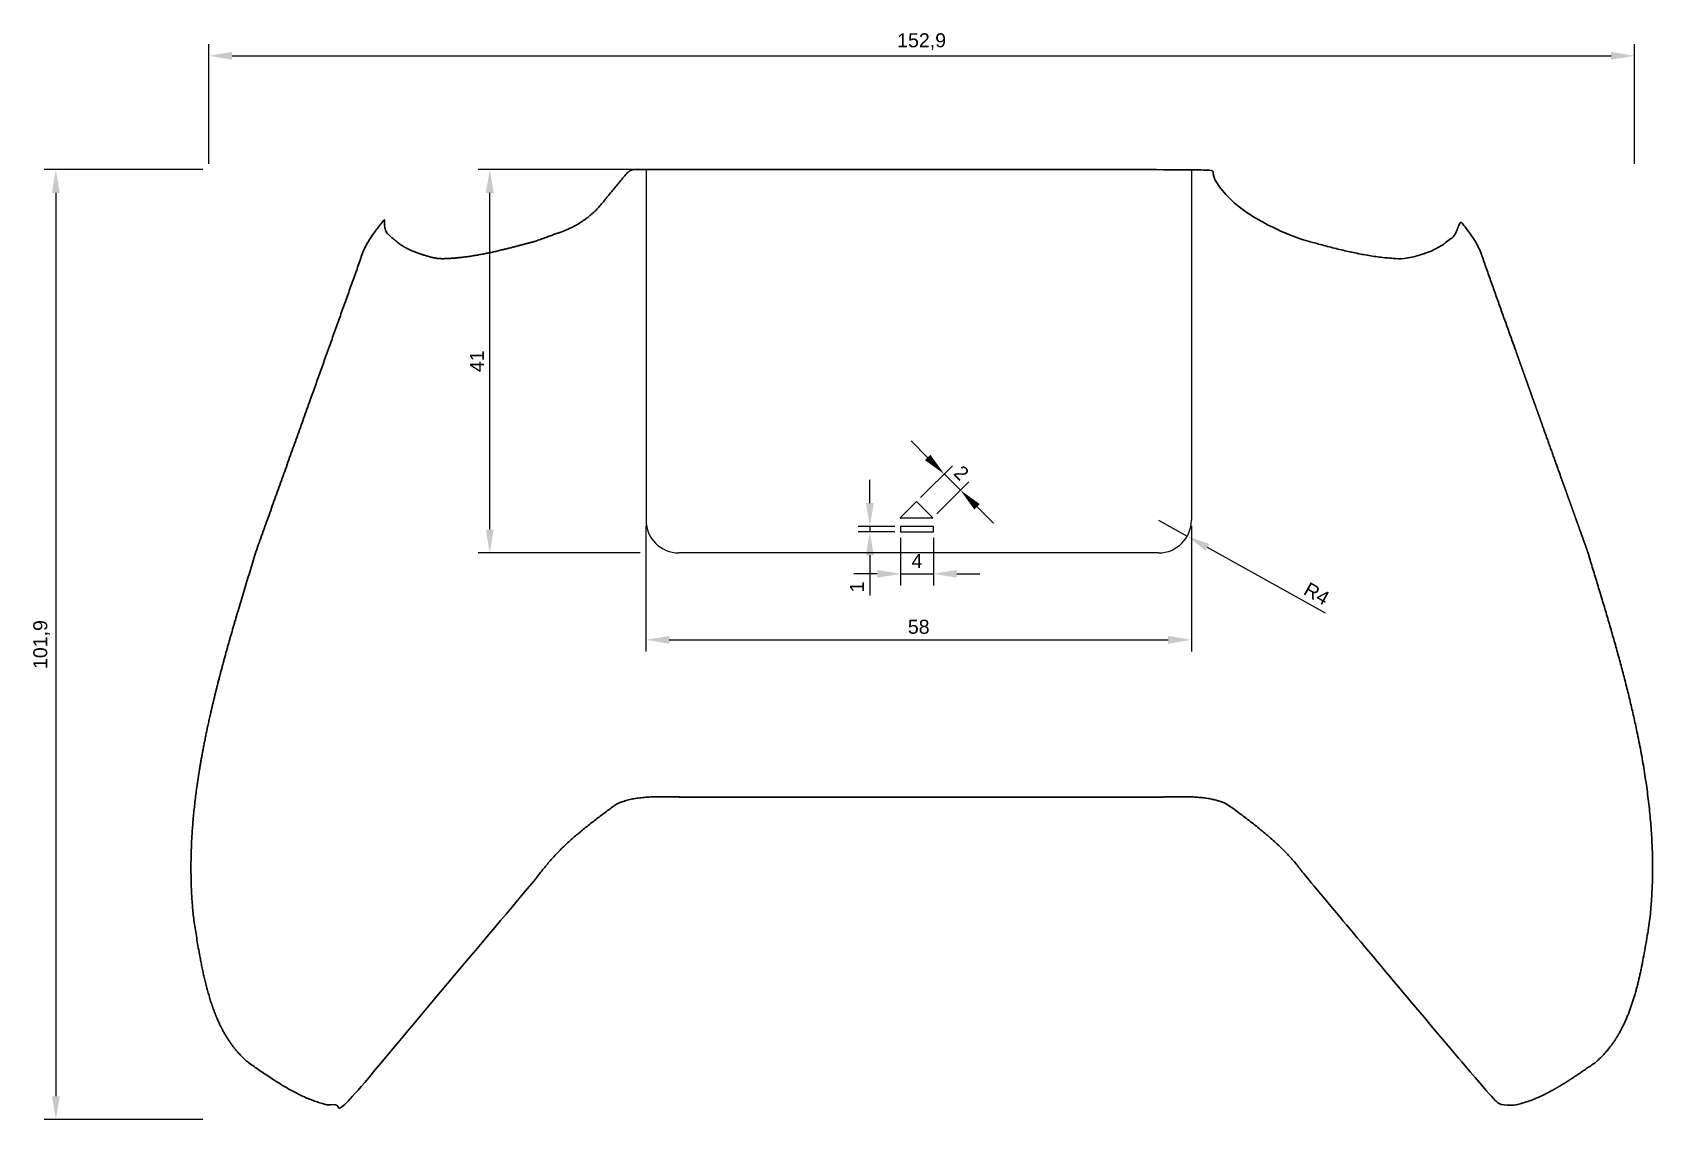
# Model space of a CAD drawing. Header units: millimetres. Extents: x 100 to 274, y 34 to 151.
import ezdxf

# ---------------------------------------------------------------- set-up
doc = ezdxf.new("R2010")
doc.units = ezdxf.units.MM
doc.layers.add('capac', color=4, linetype='Continuous')
doc.layers.add('dim', color=3, linetype='Continuous')
doc.layers.add('rama', color=1, linetype='Continuous', lineweight=30)
doc.styles.get("Standard").update_dxf_attribs({"font": 'arial.ttf'})
doc.dimstyles.new('ISO-25', dxfattribs={"dimtxt": 2.5, "dimasz": 2.5, "dimexe": 1.25, "dimexo": 0.625, "dimtad": 1, "dimtxsty": 'Standard', "dimcen": 2.5, "dimadec": 0, "dimazin": 0, "dimtfac": 1, "dimtmove": 0, "dimatfit": 3, "dimfxl": 1, "dimarcsym": 0})

# ---------------------------------------------------------------- blocks, each defined once
blk = doc.blocks.new('*D0')
at = {"layer": 'dim', "color": 0, "lineweight": -2, "transparency": 16777216}
for p, q in [((118.74, 136.27), (101.71, 136.27)), ((102.96, 133.77), (102.96, 36.87)), ((118.74, 34.37), (101.71, 34.37))]:
    blk.add_line(p, q, dxfattribs=at)
at = {"layer": 'dim', "color": 0, "transparency": 16777216}
for points in [[(102.54, 133.77), (103.38, 133.77), (102.96, 136.27)], [(102.54, 36.87), (103.38, 36.87), (102.96, 34.37)]]:
    blk.add_solid(points, dxfattribs=at)
at = {"layer": 'dim', "color": 0, "transparency": 16777216, "insert": (101.43, 85.32), "char_height": 1.5, "attachment_point": 5, "rotation": 90}
blk.add_mtext('101,9', dxfattribs=at)
blk = doc.blocks.new('*D1')
at = {"layer": 'dim', "color": 0, "lineweight": -2, "transparency": 16777216}
for p, q in [((119.36, 136.9), (119.36, 149.72)), ((272.26, 136.9), (272.26, 149.72)), ((121.86, 148.47), (269.76, 148.47))]:
    blk.add_line(p, q, dxfattribs=at)
at = {"layer": 'dim', "color": 0, "transparency": 16777216}
for points in [[(121.86, 148.89), (121.86, 148.06), (119.36, 148.47)], [(269.76, 148.89), (269.76, 148.06), (272.26, 148.47)]]:
    blk.add_solid(points, dxfattribs=at)
at = {"layer": 'dim', "color": 0, "transparency": 16777216, "insert": (195.81, 150), "char_height": 1.5, "attachment_point": 5}
blk.add_mtext('152,9', dxfattribs=at)
blk = doc.blocks.new('*D3')
at = {"layer": 'dim', "color": 0, "lineweight": -2, "transparency": 16777216}
for p, q in [((166.25, 98.05), (166.25, 84.58)), ((224.74, 98.05), (224.74, 84.58)), ((168.75, 85.83), (222.24, 85.83))]:
    blk.add_line(p, q, dxfattribs=at)
at = {"layer": 'dim', "color": 0, "transparency": 16777216}
for points in [[(168.75, 86.25), (168.75, 85.41), (166.25, 85.83)], [(222.24, 86.25), (222.24, 85.41), (224.74, 85.83)]]:
    blk.add_solid(points, dxfattribs=at)
at = {"layer": 'dim', "color": 0, "transparency": 16777216, "insert": (195.5, 87.22), "char_height": 1.5, "attachment_point": 5}
blk.add_mtext('58', dxfattribs=at)
blk = doc.blocks.new('*D4')
at = {"layer": 'dim', "color": 0, "lineweight": -2, "transparency": 16777216}
for p, q in [((165.63, 136.27), (148.25, 136.27)), ((149.5, 97.65), (149.5, 133.77)), ((165.63, 95.15), (148.25, 95.15))]:
    blk.add_line(p, q, dxfattribs=at)
at = {"layer": 'dim', "color": 0, "transparency": 16777216}
for points in [[(149.08, 133.77), (149.92, 133.77), (149.5, 136.27)], [(149.08, 97.65), (149.92, 97.65), (149.5, 95.15)]]:
    blk.add_solid(points, dxfattribs=at)
at = {"layer": 'dim', "color": 0, "transparency": 16777216, "insert": (148.12, 115.71), "char_height": 1.5, "attachment_point": 5, "rotation": 90}
blk.add_mtext('41', dxfattribs=at)
blk = doc.blocks.new('*D5')
at = {"layer": 'dim', "color": 0, "lineweight": -2, "transparency": 16777216}
for p, q in [((196.45, 105.4), (194.69, 107.17)), ((195.7, 101.11), (199.11, 104.51)), ((197.46, 99.35), (200.87, 102.76)), ((198.22, 103.63), (199.98, 101.87)), ((201.75, 100.1), (203.52, 98.34))]:
    blk.add_line(p, q, dxfattribs=at)
at = {"layer": 'dim', "color": 0, "transparency": 16777216}
for points in [[(196.75, 105.69), (196.16, 105.1), (198.22, 103.63)], [(202.04, 100.4), (201.46, 99.81), (199.98, 101.87)]]:
    blk.add_solid(points, dxfattribs=at)
at = {"layer": 'dim', "color": 0, "transparency": 16777216, "insert": (200.08, 103.73), "char_height": 1.5, "attachment_point": 5, "rotation": 315}
blk.add_mtext('2', dxfattribs=at)
blk = doc.blocks.new('*D6')
at = {"layer": 'dim', "color": 0, "lineweight": -2, "transparency": 16777216}
for p, q in [((193.55, 96.78), (193.55, 91.66)), ((197.07, 96.78), (197.07, 91.66)), ((191.05, 92.91), (188.55, 92.91)), ((193.55, 92.91), (197.07, 92.91)), ((199.57, 92.91), (202.07, 92.91))]:
    blk.add_line(p, q, dxfattribs=at)
at = {"layer": 'dim', "color": 0, "transparency": 16777216}
for points in [[(191.05, 93.33), (191.05, 92.49), (193.55, 92.91)], [(199.57, 93.33), (199.57, 92.49), (197.07, 92.91)]]:
    blk.add_solid(points, dxfattribs=at)
at = {"layer": 'dim', "color": 0, "transparency": 16777216, "insert": (195.31, 94.29), "char_height": 1.5, "attachment_point": 5}
blk.add_mtext('4', dxfattribs=at)
blk = doc.blocks.new('*D8')
at = {"layer": 'dim', "color": 0, "lineweight": -2, "transparency": 16777216}
for p, q in [((221.23, 98.67), (224.3, 96.96)), ((239.11, 88.69), (226.48, 95.74))]:
    blk.add_line(p, q, dxfattribs=at)
at = {"layer": 'dim', "color": 0, "transparency": 16777216}
blk.add_solid([(226.68, 96.1), (226.28, 95.37), (224.3, 96.96)], dxfattribs=at)
at = {"layer": 'dim', "color": 0, "transparency": 16777216, "insert": (238.18, 90.78), "char_height": 1.5, "attachment_point": 5, "rotation": 330.8335}
blk.add_mtext('R4', dxfattribs=at)
blk = doc.blocks.new('*D9')
at = {"layer": 'dim', "color": 0, "lineweight": -2, "transparency": 16777216}
for p, q in [((190.26, 100.49), (190.26, 102.99)), ((192.93, 97.99), (189.01, 97.99)), ((192.93, 97.4), (189.01, 97.4)), ((190.26, 97.99), (190.26, 97.4)), ((190.26, 94.9), (190.26, 90.6))]:
    blk.add_line(p, q, dxfattribs=at)
at = {"layer": 'dim', "color": 0, "transparency": 16777216}
for points in [[(189.84, 100.49), (190.68, 100.49), (190.26, 97.99)], [(189.84, 94.9), (190.68, 94.9), (190.26, 97.4)]]:
    blk.add_solid(points, dxfattribs=at)
at = {"layer": 'dim', "color": 0, "transparency": 16777216, "insert": (188.88, 91.5), "char_height": 1.5, "attachment_point": 5, "rotation": 90}
blk.add_mtext('1', dxfattribs=at)

msp = doc.modelspace()

# ---------------------------------------------------------------- linework, layer by layer
at = {"layer": 'capac'}
for p, q in [((166.253, 136.27), (166.253, 98.67)), ((224.744, 136.27), (224.744, 98.67)), ((195.262, 100.67), (193.502, 98.91)), ((195.262, 100.67), (197.021, 98.91)), ((193.502, 98.91), (197.021, 98.91)), ((197.072, 97.99), (193.552, 97.99)), ((193.552, 97.99), (193.552, 97.404)), ((193.552, 97.99), (193.552, 97.404)), ((193.552, 97.404), (197.072, 97.404)), ((193.552, 97.404), (197.072, 97.404)), ((197.072, 97.404), (197.072, 97.99)), ((197.072, 97.404), (197.072, 97.99)), ((221.225, 95.151), (169.772, 95.151))]:
    msp.add_line(p, q, dxfattribs=at)
for centre, start, end in [((169.772, 98.67), 180, 270), ((221.225, 98.67), 270, 0)]:
    msp.add_arc(centre, 3.519, start, end, dxfattribs=at)
at = {"layer": 'rama'}
msp.add_rational_spline([(161.68, 132.809), (160.519, 131.344), (159.002, 130.253), (157.244, 129.617), (156.536, 129.361), (155.693, 129.056), (154.385, 128.583), (151.134, 127.703), (147.882, 126.823), (144.645, 126.714), (144.13, 126.696), (143.617, 126.758), (143.121, 126.898), (141.77, 127.279), (140.468, 127.719), (139.5, 128.558), (139.119, 128.861), (138.738, 129.164), (138.428, 129.506), (138.23, 129.961), (138.159, 130.452), (138.22, 130.945), (137.386, 129.908), (136.28, 128.534), (135.709, 126.938), (135.594, 126.535), (131.905, 116.205), (128.217, 105.874), (124.511, 95.551), (120.371, 82.093), (116.231, 68.636), (117.787, 55.565), (118.731, 49.658), (119.675, 43.751), (123.632, 40.468), (126.663, 38.366), (129.542, 36.369), (132.494, 35.892), (133.328, 35.757), (134.12, 36.051), (134.664, 36.697), (141.382, 44.685), (148.101, 52.672), (154.82, 60.659), (156.871, 63.598), (159.91, 65.86), (162.95, 68.122), (164.771, 69.114), (167.471, 69.039), (170.171, 68.965), (178.723, 68.965), (187.275, 68.965), (195.827, 68.965), (204.379, 68.965), (212.931, 68.965), (221.483, 68.965), (224.183, 69.039), (226.883, 69.114), (228.705, 68.122), (231.744, 65.86), (234.784, 63.598), (236.835, 60.659), (243.554, 52.672), (250.272, 44.685), (256.991, 36.697), (257.535, 36.051), (258.327, 35.757), (259.161, 35.892), (262.112, 36.369), (264.991, 38.366), (268.023, 40.468), (271.979, 43.751), (272.923, 49.658), (273.867, 55.565), (275.424, 68.636), (271.284, 82.093), (267.144, 95.551), (263.438, 105.874), (259.749, 116.205), (256.061, 126.535), (255.945, 126.938), (255.374, 128.534), (254.269, 129.908), (253.435, 130.945), (253.496, 130.452), (253.425, 129.961), (253.226, 129.506), (252.916, 129.164), (252.535, 128.861), (252.154, 128.558), (251.186, 127.719), (249.885, 127.279), (248.534, 126.898), (248.037, 126.758), (247.525, 126.696), (247.009, 126.714), (243.772, 126.823), (240.521, 127.703), (237.27, 128.583), (236.03, 129.031), (234.791, 129.48), (233.552, 129.928), (231.886, 130.53), (230.434, 131.544), (229.295, 132.9), (228.469, 133.884), (227.642, 134.868), (226.816, 135.852), (226.589, 136.122), (226.27, 136.27), (225.917, 136.27), (215.778, 136.27), (205.638, 136.27), (195.499, 136.27), (185.359, 136.27), (175.22, 136.27), (165.08, 136.27), (164.728, 136.27), (164.409, 136.122), (164.182, 135.852), (163.381, 134.898), (162.579, 133.944), (161.68, 132.809)], [1, 0.974633110069, 0.974633110069, 1, 1, 1, 1, 1, 1, 1, 0.992091081926, 0.992091081926, 1, 1, 1, 1, 1, 1, 1, 0.976387964854, 0.976387964854, 1, 1, 1, 1, 1, 1, 1, 1, 1, 1, 1, 1, 1, 1, 1, 1, 1, 0.913232189098, 0.913232189098, 1, 1, 1, 1, 1, 1, 1, 1, 1, 1, 1, 1, 1, 1, 1, 1, 1, 1, 1, 1, 1, 1, 1, 1, 1, 0.913232189098, 0.913232189098, 1, 1, 1, 1, 1, 1, 1, 1, 1, 1, 1, 1, 1, 1, 1, 1, 1, 0.976387964854, 0.976387964854, 1, 1, 1, 1, 1, 1, 1, 0.992091081926, 0.992091081926, 1, 1, 1, 1, 1, 1, 1, 0.977149890449, 0.977149890449, 1, 1, 1, 1, 0.937609802607, 0.937609802607, 1, 1, 1, 1, 1, 1, 1, 0.937609802607, 0.937609802607, 1, 1, 1, 1], degree=3, knots=[0, 0, 0, 0, 0.5534916, 0.5534916, 0.5534916, 1.2649896, 1.2649896, 1.2649896, 9.6963195, 9.6963195, 9.6963195, 10.0046947, 10.0046947, 10.0046947, 13.4242881, 13.4242881, 13.4242881, 14.6441877, 14.6441877, 14.6441877, 15.1780725, 15.1780725, 15.1780725, 18.5132427, 19.5985631, 19.5985631, 19.5985631, 47.6504217, 47.6504217, 47.6504217, 82.2163025, 82.2163025, 82.2163025, 96.0164237, 96.0164237, 96.0164237, 104.7161849, 104.7161849, 104.7161849, 105.7479882, 105.7479882, 105.7479882, 106.7479882, 106.7479882, 106.7479882, 116.1565805, 116.1565805, 116.1565805, 122.3542897, 122.3542897, 122.3542897, 123.3542897, 123.3542897, 123.3542897, 124.3542897, 124.3542897, 124.3542897, 130.5519989, 130.5519989, 130.5519989, 139.9605911, 139.9605911, 139.9605911, 140.9605911, 140.9605911, 140.9605911, 141.9923944, 141.9923944, 141.9923944, 150.6921557, 150.6921557, 150.6921557, 164.4922768, 164.4922768, 164.4922768, 199.0581576, 199.0581576, 199.0581576, 227.1100162, 227.1100162, 227.1100162, 228.1953367, 231.5305068, 231.5305068, 231.5305068, 232.0643916, 232.0643916, 232.0643916, 233.2842913, 233.2842913, 233.2842913, 236.7038847, 236.7038847, 236.7038847, 237.0122599, 237.0122599, 237.0122599, 245.4435898, 245.4435898, 245.4435898, 246.117676, 246.117676, 246.117676, 246.6428256, 246.6428256, 246.6428256, 247.294874, 247.294874, 247.294874, 248.1670325, 248.1670325, 248.1670325, 249.1670325, 249.1670325, 249.1670325, 250.1670325, 250.1670325, 250.1670325, 251.039191, 251.039191, 251.039191, 251.6714724, 251.6714724, 251.6714724, 251.6714724], dxfattribs=at)

# ---------------------------------------------------------------- dimensions: what is measured, and where the dimension line sits
at = {"layer": 'dim'}
for base, p1, p2, override, picture, middle in [((272.263, 148.472), (119.363, 136.27), (272.263, 136.27), {"dimtxt": 1.5}, '*D1', (195.813, 149.998)), ((224.744, 85.83), (166.253, 98.67), (224.744, 98.67), {"dimtxt": 1.5, "dimasz": 2.5, "dimdec": 0}, '*D3', (195.499, 87.221))]:
    dim = msp.add_linear_dim(base=base, p1=p1, p2=p2, dimstyle='ISO-25', override=override, dxfattribs=at)
    dim.commit()
    dim.dimension.update_dxf_attribs({"geometry": picture, "text_midpoint": middle})
for base, p1, p2, override, picture, middle in [((102.959, 34.37), (119.363, 136.27), (119.363, 34.37), {"dimtxt": 1.5}, '*D0', (101.432, 85.32)), ((149.499, 136.27), (166.253, 95.151), (166.253, 136.27), {"dimtxt": 1.5, "dimdec": 0}, '*D4', (148.121, 115.711)), ((190.259, 97.404), (193.552, 97.99), (193.552, 97.404), {"dimtxt": 1.5, "dimdec": 0}, '*D9', (188.881, 91.502))]:
    dim = msp.add_linear_dim(base=base, p1=p1, p2=p2, angle=90, dimstyle='ISO-25', override=override, dxfattribs=at)
    dim.commit()
    dim.dimension.update_dxf_attribs({"geometry": picture, "text_midpoint": middle})
dim = msp.add_aligned_dim(p1=(195.262, 100.67), p2=(197.021, 98.91), distance=4.187, dimstyle='ISO-25', override={"dimtxt": 1.5, "dimdec": 0}, dxfattribs=at)
dim.commit()
dim.dimension.update_dxf_attribs({"geometry": '*D5', "text_midpoint": (200.077, 103.725)})
dim = msp.add_linear_dim(base=(197.072, 92.911), p1=(193.552, 97.404), p2=(197.072, 97.404), dimstyle='ISO-25', override={"dimtxt": 1.5, "dimdec": 0}, dxfattribs=at)
dim.commit()
dim.dimension.update_dxf_attribs({"geometry": '*D6', "text_midpoint": (195.312, 92.911), "dimtype": 160})
dim = msp.add_radius_dim(center=(221.225, 98.67), mpoint=(224.298, 96.955), dimstyle='ISO-25', override={"dimtxt": 1.5, "dimdec": 0}, dxfattribs=at)
dim.commit()
dim.dimension.update_dxf_attribs({"geometry": '*D8', "text_midpoint": (237.513, 89.58), "dimtype": 164})

doc.saveas('drawing.dxf')
